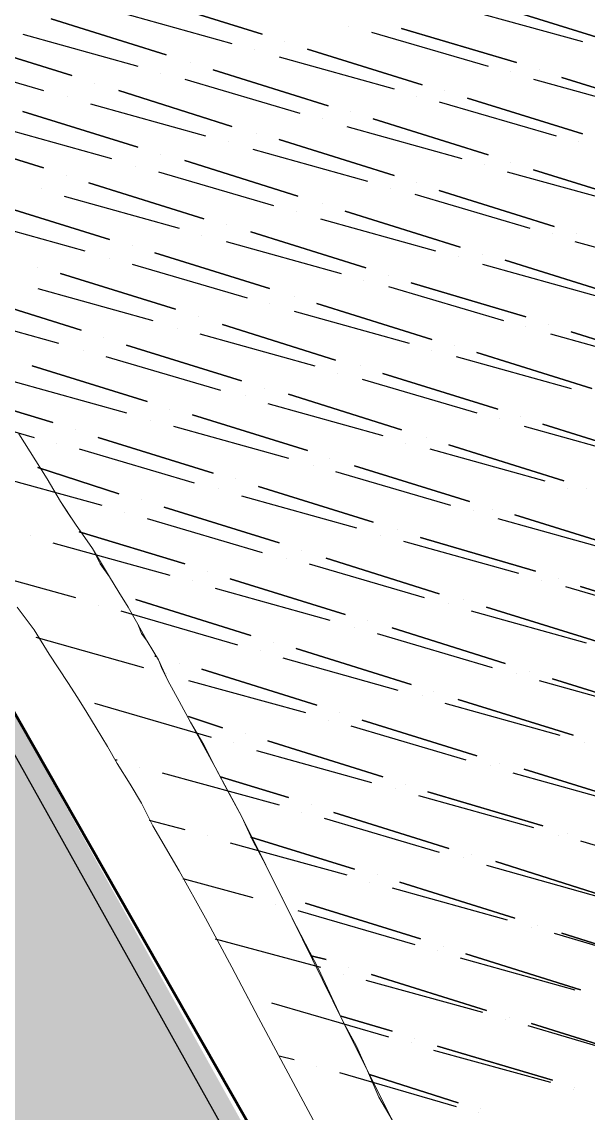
# Model space of a CAD drawing. Header units: millimetres. Extents: x -5841 to 140562, y 1006 to 102310.
# Drawn here: x 102971 to 103289, y 38359 to 38971 of the extents above; entities that cross this region are included whole.
import ezdxf

# ---------------------------------------------------------------- set-up
doc = ezdxf.new("R2010")
doc.units = ezdxf.units.MM
doc.header["$LTSCALE"] = 10
doc.layers.add('PDF18_0', color=7, linetype='Continuous')
doc.layers.add('PDF18_WALLS', color=7, linetype='Continuous')
doc.layers.add('PDF18_1_DRAWING', color=7, linetype='Continuous', true_color=0x5cb800)
doc.layers.add('PDF18_KD - WALL - LOADBEARING', color=7, linetype='Continuous', true_color=0xc0ab87)

msp = doc.modelspace()

# ---------------------------------------------------------------- linework, layer by layer
at = {"layer": 'PDF18_0', "color": 1, "lineweight": 60}
msp.add_lwpolyline([(105335.8975, 37880.79667), (103841.56867, 37047.90943), (102962.11594, 38591.97867), (102793.8452, 38887.24619), (102962.11594, 38591.97867), (103841.56867, 37047.90943), (105335.8975, 37880.79667), (103841.56867, 37047.90943), (102962.11594, 38591.97867), (102793.8452, 38887.24619), (102543.02656, 39452.38188), (95831.24651, 38675.58488), (95818.54683, 38660.76859), (91849.89732, 37215.12186)], dxfattribs=at)
at = {"layer": 'PDF18_0', "lineweight": 0}
for points in [[(102969.52409, 38740.14158), (102985.39869, 38714.74222), (102992.80683, 38702.04254), (103001.27329, 38689.34287), (103010.79804, 38675.58488), (103020.3228, 38659.71028), (103025.61434, 38651.24383), (103030.90587, 38642.77738), (103036.1974, 38633.25262), (103041.48893, 38623.72786), (103047.83877, 38613.1448), (103053.13031, 38601.50342), (103059.48015, 38589.86205), (103065.82998, 38578.22068), (103079.58797, 38552.82132), (103094.40426, 38525.30535), (103108.16225, 38497.78938), (103122.97854, 38468.1568), (103151.55281, 38409.94994), (103165.3108, 38382.43397), (103179.06878, 38354.918)], [(103179.06878, 38354.918), (103171.66064, 38367.61768), (103165.3108, 38382.43397), (103151.55281, 38409.94994), (103122.97854, 38468.1568), (103108.16225, 38497.78938), (103094.40426, 38525.30535), (103086.99612, 38539.06334), (103079.58797, 38552.82132), (103073.23813, 38565.521), (103065.82998, 38578.22068), (103059.48015, 38589.86205), (103053.13031, 38601.50342), (103047.83877, 38613.1448), (103041.48893, 38623.72786), (103036.1974, 38633.25262), (103030.90587, 38642.77738), (103025.61434, 38651.24383), (103020.3228, 38659.71028), (103015.03127, 38667.11843), (103010.79804, 38675.58488), (103006.56482, 38681.93472), (103001.27329, 38689.34287), (102992.80683, 38702.04254), (102985.39869, 38714.74222), (102969.52409, 38740.14158)], [(102969.52409, 38740.14158), (102985.39869, 38714.74222), (102992.80683, 38702.04254), (102997.04006, 38695.69271), (103001.27329, 38689.34287), (103006.56482, 38681.93472), (103010.79804, 38675.58488), (103015.03127, 38667.11843), (103020.3228, 38659.71028), (103025.61434, 38651.24383), (103030.90587, 38642.77738), (103036.1974, 38633.25262), (103038.31401, 38627.96109), (103041.48893, 38623.72786), (103044.66385, 38618.43633), (103047.83877, 38613.1448), (103049.95539, 38607.85326), (103053.13031, 38601.50342), (103059.48015, 38589.86205), (103065.82998, 38578.22068), (103073.23813, 38565.521), (103079.58797, 38552.82132), (103086.99612, 38539.06334), (103094.40426, 38525.30535), (103100.7541, 38511.54737), (103108.16225, 38497.78938), (103122.97854, 38468.1568), (103137.79483, 38439.58252), (103151.55281, 38409.94994), (103158.96096, 38396.19196), (103165.3108, 38382.43397), (103171.66064, 38367.61768), (103179.06878, 38354.918)], [(102968.46578, 38642.77738), (102977.99054, 38630.0777), (102986.45699, 38616.31972), (102997.04006, 38600.44512), (103002.33159, 38591.97867), (103007.62312, 38583.51221), (103012.91466, 38575.04576), (103019.2645, 38564.4627), (103024.55603, 38554.93794), (103031.96418, 38543.29656), (103038.31401, 38532.7135), (103044.66385, 38520.01382), (103059.48015, 38494.61446), (103074.29644, 38468.1568), (103089.11273, 38440.64083), (103103.92902, 38412.06655), (103134.61991, 38354.918)]]:
    msp.add_lwpolyline(points, dxfattribs=at)
at = {"layer": 'PDF18_1_DRAWING', "lineweight": 25}
for points in [[(103106.04563, 38964.50257), (103041.48893, 38984.61039)], [(103301.83234, 38960.26934), (103237.27564, 38980.37716)], [(103052.072, 38952.86119), (102987.5153, 38972.96902)], [(103248.91701, 38948.62797), (103184.36032, 38967.67749)], [(102999.15667, 38941.21982), (102934.59997, 38961.32765)], [(103196.00169, 38935.92829), (103131.44499, 38956.03611)], [(103143.08636, 38924.28692), (103078.52966, 38944.39474)], [(103338.87307, 38920.05369), (103274.31637, 38940.16152)], [(103089.11273, 38912.64555), (103025.61434, 38932.75337)], [(103285.95774, 38908.41232), (103221.40105, 38928.52014)], [(103036.1974, 38901.00417), (102971.6407, 38921.112)], [(103233.04242, 38896.77095), (103168.48572, 38916.87877)], [(102983.28207, 38889.3628), (102918.72538, 38909.47063)], [(103180.12709, 38885.12958), (103115.57039, 38905.2374)], [(103126.15346, 38873.4882), (103062.65506, 38893.59603)], [(103322.99847, 38868.19667), (103258.44177, 38888.3045)], [(103073.23813, 38860.78853), (103008.68143, 38880.89635)], [(103270.08315, 38856.5553), (103205.52645, 38876.66312)], [(103020.3228, 38849.14715), (102955.7661, 38869.25498)], [(103217.16782, 38844.91393), (103152.61112, 38865.02175)], [(103164.25249, 38833.27256), (103099.69579, 38853.38038)], [(103110.27886, 38821.63118), (103045.72216, 38841.73901)], [(103307.12387, 38817.39796), (103242.56718, 38837.50578)], [(103057.36353, 38809.98981), (102992.80683, 38830.09764)], [(103254.20855, 38805.75659), (103189.65185, 38824.8061)], [(103004.44821, 38798.34844), (102939.89151, 38818.45626)], [(103201.29322, 38793.05691), (103136.73652, 38813.16473)], [(103147.31959, 38781.41554), (103083.8212, 38801.52336)], [(103344.1646, 38777.18231), (103279.6079, 38797.29013)], [(103094.40426, 38769.77416), (103029.84756, 38789.88199)], [(103291.24928, 38765.54094), (103226.69258, 38785.64876)], [(103041.48893, 38758.13279), (102976.93224, 38778.24062)], [(103238.33395, 38753.89957), (103173.77725, 38774.00739)], [(103184.36032, 38742.25819), (103120.86192, 38762.36602)], [(102988.57361, 38746.49142), (102959.99933, 38754.95787)], [(103131.44499, 38730.61682), (103066.88829, 38750.72465)], [(103328.29001, 38725.32529), (103263.73331, 38745.43311)], [(103078.52966, 38717.91714), (103013.97296, 38738.02497)], [(103275.37468, 38713.68392), (103210.81798, 38733.79174)], [(103025.61434, 38706.27577), (102980.10715, 38721.09206)], [(103222.45935, 38702.04254), (103157.90265, 38722.15037)], [(103168.48572, 38690.40117), (103103.92902, 38710.509)], [(103115.57039, 38678.7598), (103051.01369, 38698.86763)], [(103312.41541, 38674.52658), (103247.85871, 38694.6344)], [(103062.65506, 38667.11843), (103003.3899, 38685.10964)], [(103259.50008, 38662.8852), (103194.94338, 38681.93472)], [(103205.52645, 38650.18552), (103142.02805, 38670.29335)], [(103152.61112, 38638.54415), (103088.05442, 38658.65198)], [(103349.45614, 38634.31093), (103284.89944, 38654.41875)], [(103099.69579, 38626.90278), (103035.13909, 38647.01061)], [(103296.54081, 38622.66955), (103231.98411, 38642.77738)], [(103242.56718, 38611.02818), (103179.06878, 38631.13601)], [(103189.65185, 38599.38681), (103125.09515, 38619.49464)], [(103046.78047, 38615.26141), (103045.72216, 38615.26141)], [(103136.73652, 38587.74544), (103072.17982, 38607.85326)], [(103333.58154, 38582.45391), (103269.02484, 38602.56173)], [(103280.66621, 38570.81253), (103216.10951, 38590.92036)], [(103083.8212, 38575.04576), (103064.77168, 38581.3956)], [(103226.69258, 38559.17116), (103162.13588, 38579.27899)], [(103173.77725, 38547.52979), (103109.22055, 38567.63761)], [(103317.70694, 38531.65519), (103253.15024, 38551.76302)], [(103120.86192, 38535.88842), (103082.76289, 38547.52979)], [(103263.73331, 38520.01382), (103199.17661, 38539.06334)], [(103210.81798, 38507.31414), (103146.26128, 38527.42197)], [(103157.90265, 38495.67277), (103099.69579, 38513.66398)], [(103300.77404, 38479.79817), (103237.27564, 38499.906)], [(103247.85871, 38468.1568), (103183.30201, 38488.26462)], [(103194.94338, 38456.51543), (103130.38668, 38476.62325)], [(103337.81476, 38439.58252), (103274.31637, 38459.69035)], [(103142.02805, 38444.87406), (103133.5616, 38446.99067)], [(103284.89944, 38427.94115), (103220.34274, 38448.04898)], [(103231.98411, 38416.29978), (103167.42741, 38436.4076)], [(103179.06878, 38404.65841), (103150.49451, 38413.12486)], [(103321.94017, 38388.78381), (103257.38347, 38408.89163)], [(103269.02484, 38377.14244), (103204.46814, 38396.19196)], [(103216.10951, 38364.44276), (103166.36911, 38380.31736)]]:
    msp.add_lwpolyline(points, close=True, dxfattribs=at)
for points in [[(103041.48893, 38984.61039), (103106.04563, 38964.50257)], [(103220.34274, 38978.26055), (103285.95774, 38960.26934)], [(103237.27564, 38980.37716), (103301.83234, 38960.26934)], [(102987.5153, 38972.96902), (103052.072, 38952.86119)], [(103024.55603, 38977.20224), (103089.11273, 38959.21103)], [(103154.72773, 38968.73579), (103154.72773, 38968.73579)], [(103167.42741, 38965.56087), (103233.04242, 38946.51135)], [(103184.36032, 38967.67749), (103248.91701, 38948.62797)], [(102934.59997, 38961.32765), (102999.15667, 38941.21982)], [(102971.6407, 38964.50257), (103036.1974, 38946.51135)], [(103118.74531, 38960.26934), (103118.74531, 38960.26934)], [(103118.74531, 38960.26934), (103118.74531, 38960.26934)], [(103118.74531, 38960.26934), (103118.74531, 38960.26934)], [(103101.81241, 38956.03611), (103101.81241, 38956.03611)], [(103131.44499, 38956.03611), (103196.00169, 38935.92829)], [(102918.72538, 38951.80289), (102983.28207, 38932.75337)], [(103065.82998, 38948.62797), (103065.82998, 38948.62797)], [(103065.82998, 38948.62797), (103065.82998, 38948.62797)], [(103065.82998, 38948.62797), (103065.82998, 38948.62797)], [(103115.57039, 38951.80289), (103180.12709, 38933.81168)], [(103048.89708, 38942.27813), (103048.89708, 38942.27813)], [(103078.52966, 38944.39474), (103143.08636, 38924.28692)], [(103245.7421, 38943.33644), (103245.7421, 38943.33644)], [(103261.61669, 38944.39474), (103261.61669, 38944.39474)], [(103261.61669, 38944.39474), (103261.61669, 38944.39474)], [(103261.61669, 38944.39474), (103261.61669, 38944.39474)], [(103011.85635, 38936.9866), (103011.85635, 38936.9866)], [(103011.85635, 38936.9866), (103011.85635, 38936.9866)], [(103011.85635, 38936.9866), (103011.85635, 38936.9866)], [(103062.65506, 38939.10321), (103127.21176, 38920.05369)], [(103258.44177, 38939.10321), (103324.05678, 38921.112)], [(103274.31637, 38940.16152), (103338.87307, 38920.05369)], [(102997.04006, 38929.57845), (102997.04006, 38929.57845)], [(103025.61434, 38932.75337), (103089.11273, 38912.64555)], [(103192.82677, 38929.57845), (103192.82677, 38929.57845)], [(103208.70137, 38932.75337), (103208.70137, 38932.75337)], [(103208.70137, 38932.75337), (103208.70137, 38932.75337)], [(103208.70137, 38932.75337), (103208.70137, 38932.75337)], [(103009.73974, 38925.34522), (103074.29644, 38907.35401)], [(103205.52645, 38926.40353), (103271.14145, 38907.35401)], [(103221.40105, 38928.52014), (103285.95774, 38908.41232)], [(102971.6407, 38921.112), (103036.1974, 38901.00417)], [(103139.91144, 38916.87877), (103139.91144, 38916.87877)], [(103155.78604, 38921.112), (103155.78604, 38921.112)], [(103155.78604, 38921.112), (103155.78604, 38921.112)], [(103155.78604, 38921.112), (103155.78604, 38921.112)], [(103168.48572, 38916.87877), (103233.04242, 38896.77095)], [(102956.82441, 38912.64555), (103021.38111, 38894.65433)], [(103153.66943, 38912.64555), (103218.22613, 38894.65433)], [(102918.72538, 38909.47063), (102983.28207, 38889.3628)], [(103086.99612, 38904.17909), (103086.99612, 38904.17909)], [(103102.87071, 38908.41232), (103102.87071, 38908.41232)], [(103102.87071, 38908.41232), (103102.87071, 38908.41232)], [(103102.87071, 38908.41232), (103102.87071, 38908.41232)], [(103115.57039, 38905.2374), (103180.12709, 38885.12958)], [(103283.84113, 38904.17909), (103283.84113, 38904.17909)], [(103100.7541, 38899.94587), (103165.3108, 38881.95466)], [(103048.89708, 38896.77095), (103048.89708, 38896.77095)], [(103048.89708, 38896.77095), (103048.89708, 38896.77095)], [(103048.89708, 38896.77095), (103048.89708, 38896.77095)], [(103062.65506, 38893.59603), (103126.15346, 38873.4882)], [(103245.7421, 38892.53772), (103245.7421, 38892.53772)], [(103245.7421, 38892.53772), (103245.7421, 38892.53772)], [(103245.7421, 38892.53772), (103245.7421, 38892.53772)], [(103035.13909, 38890.42111), (103035.13909, 38890.42111)], [(103047.83877, 38887.24619), (103112.39547, 38868.19667)], [(103230.9258, 38891.47941), (103230.9258, 38891.47941)], [(103243.62548, 38887.24619), (103309.24049, 38869.25498)], [(103258.44177, 38888.3045), (103322.99847, 38868.19667)], [(102995.98175, 38885.12958), (102995.98175, 38885.12958)], [(102995.98175, 38885.12958), (102995.98175, 38885.12958)], [(102995.98175, 38885.12958), (102995.98175, 38885.12958)], [(103008.68143, 38880.89635), (103073.23813, 38860.78853)], [(103192.82677, 38880.89635), (103192.82677, 38880.89635)], [(103192.82677, 38880.89635), (103192.82677, 38880.89635)], [(103192.82677, 38880.89635), (103192.82677, 38880.89635)], [(102982.22377, 38877.72143), (102982.22377, 38877.72143)], [(102994.92345, 38873.4882), (103059.48015, 38855.49699)], [(103178.01048, 38877.72143), (103178.01048, 38877.72143)], [(103191.76846, 38874.54651), (103256.32516, 38855.49699)], [(103205.52645, 38876.66312), (103270.08315, 38856.5553)], [(102955.7661, 38869.25498), (103020.3228, 38849.14715)], [(103139.91144, 38869.25498), (103139.91144, 38869.25498)], [(103139.91144, 38869.25498), (103139.91144, 38869.25498)], [(103139.91144, 38869.25498), (103139.91144, 38869.25498)], [(103125.09515, 38865.02175), (103125.09515, 38865.02175)], [(103152.61112, 38865.02175), (103217.16782, 38844.91393)], [(102942.00812, 38860.78853), (103006.56482, 38842.79731)], [(103085.93781, 38857.61361), (103085.93781, 38857.61361)], [(103085.93781, 38857.61361), (103085.93781, 38857.61361)], [(103085.93781, 38857.61361), (103085.93781, 38857.61361)], [(103138.85314, 38860.78853), (103203.40983, 38842.79731)], [(103072.17982, 38851.26377), (103072.17982, 38851.26377)], [(103099.69579, 38853.38038), (103164.25249, 38833.27256)], [(103269.02484, 38852.32207), (103269.02484, 38852.32207)], [(103282.78282, 38852.32207), (103282.78282, 38852.32207)], [(103282.78282, 38852.32207), (103282.78282, 38852.32207)], [(103282.78282, 38852.32207), (103282.78282, 38852.32207)], [(103033.02248, 38845.97223), (103033.02248, 38845.97223)], [(103033.02248, 38845.97223), (103033.02248, 38845.97223)], [(103033.02248, 38845.97223), (103033.02248, 38845.97223)], [(103085.93781, 38848.08885), (103150.49451, 38830.09764)], [(103281.72452, 38848.08885), (103347.33952, 38830.09764)], [(103020.3228, 38838.56409), (103020.3228, 38838.56409)], [(103045.72216, 38841.73901), (103110.27886, 38821.63118)], [(103216.10951, 38839.62239), (103216.10951, 38839.62239)], [(103229.8675, 38840.6807), (103229.8675, 38840.6807)], [(103229.8675, 38840.6807), (103229.8675, 38840.6807)], [(103229.8675, 38840.6807), (103229.8675, 38840.6807)], [(103242.56718, 38837.50578), (103307.12387, 38817.39796)], [(102980.10715, 38833.27256), (102980.10715, 38833.27256)], [(102980.10715, 38833.27256), (102980.10715, 38833.27256)], [(102980.10715, 38833.27256), (102980.10715, 38833.27256)], [(103033.02248, 38835.38917), (103097.57918, 38816.33965)], [(103229.8675, 38835.38917), (103294.4242, 38817.39796)], [(102992.80683, 38830.09764), (103057.36353, 38809.98981)], [(103163.19419, 38825.86441), (103163.19419, 38825.86441)], [(103176.95217, 38829.03933), (103176.95217, 38829.03933)], [(103176.95217, 38829.03933), (103176.95217, 38829.03933)], [(103176.95217, 38829.03933), (103176.95217, 38829.03933)], [(103189.65185, 38824.8061), (103254.20855, 38805.75659)], [(102939.89151, 38818.45626), (103004.44821, 38798.34844)], [(102980.10715, 38821.63118), (103044.66385, 38803.63997)], [(103176.95217, 38822.68949), (103241.50887, 38803.63997)], [(103110.27886, 38813.16473), (103110.27886, 38813.16473)], [(103124.03684, 38817.39796), (103124.03684, 38817.39796)], [(103124.03684, 38817.39796), (103124.03684, 38817.39796)], [(103124.03684, 38817.39796), (103124.03684, 38817.39796)], [(103136.73652, 38813.16473), (103201.29322, 38793.05691)], [(102927.19183, 38808.93151), (102991.74853, 38790.94029)], [(103124.03684, 38808.93151), (103188.59354, 38790.94029)], [(103070.06321, 38805.75659), (103070.06321, 38805.75659)], [(103070.06321, 38805.75659), (103070.06321, 38805.75659)], [(103070.06321, 38805.75659), (103070.06321, 38805.75659)], [(103083.8212, 38801.52336), (103147.31959, 38781.41554)], [(103254.20855, 38800.46505), (103254.20855, 38800.46505)], [(103266.90823, 38801.52336), (103266.90823, 38801.52336)], [(103266.90823, 38801.52336), (103266.90823, 38801.52336)], [(103266.90823, 38801.52336), (103266.90823, 38801.52336)], [(103017.14788, 38794.11521), (103017.14788, 38794.11521)], [(103017.14788, 38794.11521), (103017.14788, 38794.11521)], [(103017.14788, 38794.11521), (103017.14788, 38794.11521)], [(103058.42184, 38799.40675), (103058.42184, 38799.40675)], [(103071.12152, 38796.23183), (103135.67822, 38778.24062)], [(103267.96653, 38796.23183), (103332.52323, 38778.24062)], [(103279.6079, 38797.29013), (103344.1646, 38777.18231)], [(103029.84756, 38789.88199), (103094.40426, 38769.77416)], [(103213.9929, 38789.88199), (103213.9929, 38789.88199)], [(103213.9929, 38789.88199), (103213.9929, 38789.88199)], [(103213.9929, 38789.88199), (103213.9929, 38789.88199)], [(103005.50651, 38786.70707), (103005.50651, 38786.70707)], [(103018.20619, 38783.53215), (103082.76289, 38764.48263)], [(103201.29322, 38786.70707), (103201.29322, 38786.70707)], [(103215.05121, 38783.53215), (103279.6079, 38765.54094)], [(103226.69258, 38785.64876), (103291.24928, 38765.54094)], [(102976.93224, 38778.24062), (103041.48893, 38758.13279)], [(103161.07757, 38778.24062), (103161.07757, 38778.24062)], [(103161.07757, 38778.24062), (103161.07757, 38778.24062)], [(103161.07757, 38778.24062), (103161.07757, 38778.24062)], [(102965.29086, 38769.77416), (103029.84756, 38751.78295)], [(103148.37789, 38774.00739), (103148.37789, 38774.00739)], [(103162.13588, 38770.83247), (103226.69258, 38751.78295)], [(103173.77725, 38774.00739), (103238.33395, 38753.89957)], [(103107.10394, 38765.54094), (103107.10394, 38765.54094)], [(103107.10394, 38765.54094), (103107.10394, 38765.54094)], [(103107.10394, 38765.54094), (103107.10394, 38765.54094)], [(102912.37554, 38757.07448), (102977.99054, 38738.02497)], [(103096.52087, 38761.30771), (103096.52087, 38761.30771)], [(103109.22055, 38757.07448), (103173.77725, 38739.08327)], [(103120.86192, 38762.36602), (103184.36032, 38742.25819)], [(102959.99933, 38754.95787), (102988.57361, 38746.49142)], [(103054.18861, 38753.89957), (103054.18861, 38753.89957)], [(103054.18861, 38753.89957), (103054.18861, 38753.89957)], [(103054.18861, 38753.89957), (103054.18861, 38753.89957)], [(103043.60555, 38747.54973), (103043.60555, 38747.54973)], [(103066.88829, 38750.72465), (103131.44499, 38730.61682)], [(103239.39226, 38748.60803), (103239.39226, 38748.60803)], [(103251.03363, 38749.66634), (103251.03363, 38749.66634)], [(103251.03363, 38749.66634), (103251.03363, 38749.66634)], [(103251.03363, 38749.66634), (103251.03363, 38749.66634)], [(103263.73331, 38745.43311), (103328.29001, 38725.32529)], [(103001.27329, 38742.25819), (103001.27329, 38742.25819)], [(103001.27329, 38742.25819), (103001.27329, 38742.25819)], [(103001.27329, 38742.25819), (103001.27329, 38742.25819)], [(103056.30523, 38744.37481), (103120.86192, 38726.3836)], [(103253.15024, 38744.37481), (103317.70694, 38726.3836)], [(102990.69022, 38734.85005), (102990.69022, 38734.85005)], [(103013.97296, 38738.02497), (103078.52966, 38717.91714)], [(103186.47693, 38734.85005), (103186.47693, 38734.85005)], [(103198.1183, 38738.02497), (103198.1183, 38738.02497)], [(103198.1183, 38738.02497), (103198.1183, 38738.02497)], [(103198.1183, 38738.02497), (103198.1183, 38738.02497)], [(103210.81798, 38733.79174), (103275.37468, 38713.68392)], [(103003.3899, 38731.67513), (103067.9466, 38712.62561)], [(103200.23491, 38731.67513), (103264.79161, 38713.68392)], [(102980.10715, 38721.09206), (103025.61434, 38706.27577)], [(103134.61991, 38722.15037), (103134.61991, 38722.15037)], [(103144.14467, 38726.3836), (103144.14467, 38726.3836)], [(103144.14467, 38726.3836), (103144.14467, 38726.3836)], [(103144.14467, 38726.3836), (103144.14467, 38726.3836)], [(103157.90265, 38722.15037), (103222.45935, 38702.04254)], [(102950.47457, 38717.91714), (103016.08958, 38699.92593)], [(103091.22934, 38714.74222), (103091.22934, 38714.74222)], [(103091.22934, 38714.74222), (103091.22934, 38714.74222)], [(103091.22934, 38714.74222), (103091.22934, 38714.74222)], [(103147.31959, 38718.97545), (103211.87629, 38699.92593)], [(103081.70458, 38709.45069), (103081.70458, 38709.45069)], [(103103.92902, 38710.509), (103168.48572, 38690.40117)], [(103277.49129, 38709.45069), (103277.49129, 38709.45069)], [(103288.07436, 38709.45069), (103288.07436, 38709.45069)], [(103288.07436, 38709.45069), (103288.07436, 38709.45069)], [(103288.07436, 38709.45069), (103288.07436, 38709.45069)], [(103038.31401, 38703.10085), (103038.31401, 38703.10085)], [(103038.31401, 38703.10085), (103038.31401, 38703.10085)], [(103038.31401, 38703.10085), (103038.31401, 38703.10085)], [(103094.40426, 38705.21746), (103158.96096, 38687.22625)], [(103051.01369, 38698.86763), (103115.57039, 38678.7598)], [(103224.57596, 38696.75101), (103224.57596, 38696.75101)], [(103235.15903, 38697.80932), (103235.15903, 38697.80932)], [(103235.15903, 38697.80932), (103235.15903, 38697.80932)], [(103235.15903, 38697.80932), (103235.15903, 38697.80932)], [(103028.78926, 38695.69271), (103028.78926, 38695.69271)], [(103041.48893, 38692.51779), (103106.04563, 38673.46827)], [(103238.33395, 38692.51779), (103302.89065, 38674.52658)], [(103247.85871, 38694.6344), (103312.41541, 38674.52658)], [(103003.3899, 38685.10964), (103062.65506, 38667.11843)], [(103182.2437, 38686.16795), (103182.2437, 38686.16795)], [(103182.2437, 38686.16795), (103182.2437, 38686.16795)], [(103182.2437, 38686.16795), (103182.2437, 38686.16795)], [(102975.87393, 38682.99303), (102975.87393, 38682.99303)], [(102988.57361, 38678.7598), (103054.18861, 38660.76859)], [(103172.71894, 38682.99303), (103172.71894, 38682.99303)], [(103185.41862, 38679.81811), (103249.97532, 38661.8269)], [(103194.94338, 38681.93472), (103259.50008, 38662.8852)], [(103128.27007, 38674.52658), (103128.27007, 38674.52658)], [(103128.27007, 38674.52658), (103128.27007, 38674.52658)], [(103128.27007, 38674.52658), (103128.27007, 38674.52658)], [(103119.80362, 38670.29335), (103119.80362, 38670.29335)], [(103132.5033, 38667.11843), (103197.05999, 38648.06891)], [(103142.02805, 38670.29335), (103205.52645, 38650.18552)], [(102955.7661, 38660.76859), (103001.27329, 38648.06891)], [(103075.35474, 38662.8852), (103075.35474, 38662.8852)], [(103075.35474, 38662.8852), (103075.35474, 38662.8852)], [(103075.35474, 38662.8852), (103075.35474, 38662.8852)], [(103066.88829, 38657.59367), (103066.88829, 38657.59367)], [(103079.58797, 38653.36044), (103144.14467, 38635.36923)], [(103088.05442, 38658.65198), (103152.61112, 38638.54415)], [(103262.675, 38657.59367), (103262.675, 38657.59367)], [(103272.19976, 38658.65198), (103272.19976, 38658.65198)], [(103272.19976, 38658.65198), (103272.19976, 38658.65198)], [(103272.19976, 38658.65198), (103272.19976, 38658.65198)], [(103276.43298, 38654.41875), (103340.98968, 38635.36923)], [(103284.89944, 38654.41875), (103349.45614, 38634.31093)], [(103035.13909, 38647.01061), (103099.69579, 38626.90278)], [(103219.28443, 38647.01061), (103219.28443, 38647.01061)], [(103219.28443, 38647.01061), (103219.28443, 38647.01061)], [(103219.28443, 38647.01061), (103219.28443, 38647.01061)], [(103013.97296, 38643.83569), (103013.97296, 38643.83569)], [(103026.67264, 38640.66077), (103092.28765, 38621.61125)], [(103210.81798, 38644.89399), (103210.81798, 38644.89399)], [(103223.51766, 38640.66077), (103288.07436, 38622.66955)], [(103231.98411, 38642.77738), (103296.54081, 38622.66955)], [(103165.3108, 38635.36923), (103165.3108, 38635.36923)], [(103165.3108, 38635.36923), (103165.3108, 38635.36923)], [(103165.3108, 38635.36923), (103165.3108, 38635.36923)], [(103157.90265, 38631.13601), (103157.90265, 38631.13601)], [(103179.06878, 38631.13601), (103242.56718, 38611.02818)], [(102979.04885, 38625.84447), (103039.37232, 38608.91157)], [(103112.39547, 38622.66955), (103112.39547, 38622.66955)], [(103112.39547, 38622.66955), (103112.39547, 38622.66955)], [(103112.39547, 38622.66955), (103112.39547, 38622.66955)], [(103170.60233, 38627.96109), (103235.15903, 38608.91157)], [(103104.98733, 38618.43633), (103104.98733, 38618.43633)], [(103125.09515, 38619.49464), (103189.65185, 38599.38681)], [(103045.72216, 38615.26141), (103046.78047, 38615.26141)], [(103059.48015, 38611.02818), (103059.48015, 38611.02818)], [(103059.48015, 38611.02818), (103059.48015, 38611.02818)], [(103059.48015, 38611.02818), (103059.48015, 38611.02818)], [(103117.687, 38614.2031), (103182.2437, 38596.21189)], [(103052.072, 38605.73665), (103052.072, 38605.73665)], [(103072.17982, 38607.85326), (103136.73652, 38587.74544)], [(103248.91701, 38605.73665), (103248.91701, 38605.73665)], [(103256.32516, 38606.79496), (103256.32516, 38606.79496)], [(103256.32516, 38606.79496), (103256.32516, 38606.79496)], [(103256.32516, 38606.79496), (103256.32516, 38606.79496)], [(103064.77168, 38601.50342), (103130.38668, 38583.51221)], [(103261.61669, 38601.50342), (103326.17339, 38583.51221)], [(103269.02484, 38602.56173), (103333.58154, 38582.45391)], [(103196.00169, 38593.03697), (103196.00169, 38593.03697)], [(103202.35153, 38595.15358), (103202.35153, 38595.15358)], [(103202.35153, 38595.15358), (103202.35153, 38595.15358)], [(103202.35153, 38595.15358), (103202.35153, 38595.15358)], [(103011.85635, 38588.80375), (103077.47136, 38569.75423)], [(103208.70137, 38588.80375), (103273.25807, 38570.81253)], [(103216.10951, 38590.92036), (103280.66621, 38570.81253)], [(103064.77168, 38581.3956), (103083.8212, 38575.04576)], [(103149.4362, 38583.51221), (103149.4362, 38583.51221)], [(103149.4362, 38583.51221), (103149.4362, 38583.51221)], [(103149.4362, 38583.51221), (103149.4362, 38583.51221)], [(103143.08636, 38579.27899), (103143.08636, 38579.27899)], [(103155.78604, 38576.10407), (103220.34274, 38557.05455)], [(103162.13588, 38579.27899), (103226.69258, 38559.17116)], [(103096.52087, 38571.87084), (103096.52087, 38571.87084)], [(103096.52087, 38571.87084), (103096.52087, 38571.87084)], [(103096.52087, 38571.87084), (103096.52087, 38571.87084)], [(103109.22055, 38567.63761), (103173.77725, 38547.52979)], [(103090.17103, 38566.57931), (103090.17103, 38566.57931)], [(103102.87071, 38562.34608), (103167.42741, 38544.35487)], [(103287.01605, 38566.57931), (103287.01605, 38566.57931)], [(103023.49772, 38557.05455), (103024.55603, 38557.05455)], [(103239.39226, 38554.93794), (103239.39226, 38554.93794)], [(103239.39226, 38554.93794), (103239.39226, 38554.93794)], [(103239.39226, 38554.93794), (103239.39226, 38554.93794)], [(103037.25571, 38552.82132), (103037.25571, 38552.82132)], [(103049.95539, 38549.6464), (103115.57039, 38531.65519)], [(103234.10072, 38553.87963), (103234.10072, 38553.87963)], [(103246.8004, 38549.6464), (103311.3571, 38531.65519)], [(103253.15024, 38551.76302), (103317.70694, 38531.65519)], [(103082.76289, 38547.52979), (103120.86192, 38535.88842)], [(103186.47693, 38543.29656), (103186.47693, 38543.29656)], [(103186.47693, 38543.29656), (103186.47693, 38543.29656)], [(103186.47693, 38543.29656), (103186.47693, 38543.29656)], [(103181.1854, 38541.17995), (103181.1854, 38541.17995)], [(103193.88508, 38536.94673), (103258.44177, 38518.95551)], [(103199.17661, 38539.06334), (103263.73331, 38520.01382)], [(103133.5616, 38531.65519), (103133.5616, 38531.65519)], [(103133.5616, 38531.65519), (103133.5616, 38531.65519)], [(103133.5616, 38531.65519), (103133.5616, 38531.65519)], [(103128.27007, 38527.42197), (103128.27007, 38527.42197)], [(103140.96975, 38524.24705), (103205.52645, 38505.19753)], [(103146.26128, 38527.42197), (103210.81798, 38507.31414)], [(103042.54724, 38523.18874), (103062.65506, 38517.89721)], [(103075.35474, 38514.72229), (103075.35474, 38514.72229)], [(103099.69579, 38513.66398), (103157.90265, 38495.67277)], [(103272.19976, 38514.72229), (103272.19976, 38514.72229)], [(103277.49129, 38515.78059), (103277.49129, 38515.78059)], [(103277.49129, 38515.78059), (103277.49129, 38515.78059)], [(103277.49129, 38515.78059), (103277.49129, 38515.78059)], [(103088.05442, 38510.48906), (103153.66943, 38492.49785)], [(103284.89944, 38511.54737), (103349.45614, 38492.49785)], [(103219.28443, 38502.02261), (103219.28443, 38502.02261)], [(103223.51766, 38504.13922), (103223.51766, 38504.13922)], [(103223.51766, 38504.13922), (103223.51766, 38504.13922)], [(103223.51766, 38504.13922), (103223.51766, 38504.13922)], [(103237.27564, 38499.906), (103300.77404, 38479.79817)], [(103231.98411, 38497.78938), (103296.54081, 38479.79817)], [(103061.59676, 38490.38124), (103100.7541, 38479.79817)], [(103166.36911, 38488.26462), (103166.36911, 38488.26462)], [(103170.60233, 38492.49785), (103170.60233, 38492.49785)], [(103170.60233, 38492.49785), (103170.60233, 38492.49785)], [(103170.60233, 38492.49785), (103170.60233, 38492.49785)], [(103183.30201, 38488.26462), (103247.85871, 38468.1568)], [(103179.06878, 38485.08971), (103243.62548, 38467.09849)], [(103113.45378, 38475.56495), (103113.45378, 38475.56495)], [(103117.687, 38479.79817), (103117.687, 38479.79817)], [(103117.687, 38479.79817), (103117.687, 38479.79817)], [(103117.687, 38479.79817), (103117.687, 38479.79817)], [(103130.38668, 38476.62325), (103194.94338, 38456.51543)], [(103126.15346, 38472.39003), (103191.76846, 38453.34051)], [(103260.55839, 38463.92357), (103260.55839, 38463.92357)], [(103260.55839, 38463.92357), (103260.55839, 38463.92357)], [(103260.55839, 38463.92357), (103260.55839, 38463.92357)], [(103257.38347, 38462.86527), (103257.38347, 38462.86527)], [(103270.08315, 38459.69035), (103334.63984, 38440.64083)], [(103274.31637, 38459.69035), (103337.81476, 38439.58252)], [(103079.58797, 38456.51543), (103138.85314, 38440.64083)], [(103207.64306, 38452.2822), (103207.64306, 38452.2822)], [(103207.64306, 38452.2822), (103207.64306, 38452.2822)], [(103207.64306, 38452.2822), (103207.64306, 38452.2822)], [(103133.5616, 38446.99067), (103142.02805, 38444.87406)], [(103204.46814, 38450.16559), (103204.46814, 38450.16559)], [(103217.16782, 38445.93236), (103281.72452, 38427.94115)], [(103220.34274, 38448.04898), (103284.89944, 38427.94115)], [(103154.72773, 38440.64083), (103154.72773, 38440.64083)], [(103154.72773, 38440.64083), (103154.72773, 38440.64083)], [(103154.72773, 38440.64083), (103154.72773, 38440.64083)], [(103151.55281, 38436.4076), (103151.55281, 38436.4076)], [(103164.25249, 38433.23268), (103229.8675, 38415.24147)], [(103167.42741, 38436.4076), (103231.98411, 38416.29978)], [(103098.63749, 38423.70793), (103098.63749, 38423.70793)], [(103111.33717, 38420.53301), (103176.95217, 38401.48349)], [(103150.49451, 38413.12486), (103179.06878, 38404.65841)], [(103242.56718, 38411.00825), (103242.56718, 38411.00825)], [(103244.68379, 38412.06655), (103244.68379, 38412.06655)], [(103244.68379, 38412.06655), (103244.68379, 38412.06655)], [(103244.68379, 38412.06655), (103244.68379, 38412.06655)], [(103255.26685, 38407.83333), (103319.82355, 38388.78381)], [(103257.38347, 38408.89163), (103321.94017, 38388.78381)], [(103189.65185, 38398.30857), (103189.65185, 38398.30857)], [(103191.76846, 38400.42518), (103191.76846, 38400.42518)], [(103191.76846, 38400.42518), (103191.76846, 38400.42518)], [(103191.76846, 38400.42518), (103191.76846, 38400.42518)], [(103204.46814, 38396.19196), (103269.02484, 38377.14244)], [(103115.57039, 38390.90042), (103124.03684, 38388.78381)], [(103202.35153, 38394.07534), (103267.96653, 38376.08413)], [(103136.73652, 38384.55058), (103136.73652, 38384.55058)], [(103149.4362, 38381.37566), (103215.05121, 38362.32615)], [(103166.36911, 38380.31736), (103216.10951, 38364.44276)], [(103280.66621, 38371.85091), (103280.66621, 38371.85091)], [(103281.72452, 38372.90921), (103281.72452, 38372.90921)], [(103281.72452, 38372.90921), (103281.72452, 38372.90921)], [(103281.72452, 38372.90921), (103281.72452, 38372.90921)], [(103227.75088, 38359.15123), (103227.75088, 38359.15123)], [(103228.80919, 38361.26784), (103228.80919, 38361.26784)], [(103228.80919, 38361.26784), (103228.80919, 38361.26784)], [(103228.80919, 38361.26784), (103228.80919, 38361.26784)]]:
    msp.add_lwpolyline(points, dxfattribs=at)
at = {"layer": 'PDF18_KD - WALL - LOADBEARING', "color": 0, "true_color": 0x939598, "transparency": 33554559}
for points in [[(102789.61198, 38901.00417), (102647.7989, 38901.00417), (103134.61991, 38281.89485)], [(102647.7989, 38901.00417), (103134.61991, 38281.89485), (102991.74853, 38281.89485)]]:
    msp.add_solid(points, dxfattribs=at)
at = {"layer": 'PDF18_KD - WALL - LOADBEARING', "color": 0, "true_color": 0xfdfce3, "transparency": 33554559}
for points in [[(102889.09279, 38467.09849), (96092.64822, 38467.09849), (103640.49043, 37115.64105)], [(96092.64822, 38467.09849), (103640.49043, 37115.64105), (96206.94533, 37115.64105)]]:
    msp.add_solid(points, dxfattribs=at)
at = {"layer": 'PDF18_WALLS', "lineweight": 25}
msp.add_lwpolyline([(96072.5404, 38460.74865), (97052.53225, 38590.92036), (98250.53525, 38758.13279), (98978.65014, 38824.8061), (100394.66429, 38990.96023), (102626.63277, 39235.42904), (102767.38754, 38916.87877), (103113.45378, 38297.76945), (103433.06235, 37741.10021), (103732.5631, 37229.93815), (103824.63577, 37066.95895)], dxfattribs=at)

doc.saveas('drawing.dxf')
